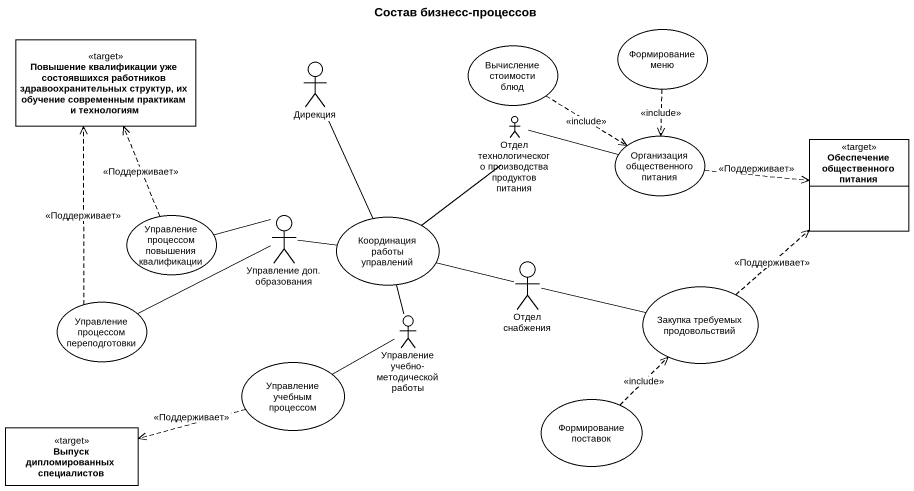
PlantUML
@startuml
title Состав бизнесс-процессов
allowmixing
hide circle
hide empty members
usecase "Формирование меню" as Формирование_меню
class "Повышение квалификации уже состоявшихся работников здравоохранительных структур, их обучение современным практикам и технологиям" as Повышение_квалификации_уже <<target>>
actor Дирекция
usecase "Вычисление стоимости блюд" as Вычисление_стоимости_блюд
actor "Отдел технологического производства продуктов питания" as Отдел_технологического
usecase "Организация общественного питания" as Организация_общественного
class "Обеспечение общественного питания" as Обеспечение_общественного <<target>>
usecase "Управление процессом повышения квалификации" as Управление_процессом
actor "Управление доп. образования" as Управление_доп_образования
usecase "Координация работы управлений" as Координация_работы
actor "Отдел снабжения" as Отдел_снабжения
usecase "Управление процессом переподготовки" as Управление_процессом_2
usecase "Закупка требуемых продовольствий" as Закупка_требуемых
actor "Управление учебно-методической работы" as Управление_учебно
usecase "Управление учебным процессом" as Управление_учебным_процессом
usecase "Формирование поставок" as Формирование_поставок
class "Выпуск дипломированных специалистов" as Выпуск_дипломированных <<target>>
Формирование_меню ..> Организация_общественного : <<include>>
Вычисление_стоимости_блюд ..> Организация_общественного : <<include>>
Отдел_технологического -right- Организация_общественного
Организация_общественного .right.> Обеспечение_общественного : <<Поддерживает>>
Управление_процессом .up.> Повышение_квалификации_уже : <<Поддерживает>>
Управление_доп_образования -left- Управление_процессом
Управление_доп_образования -left- Управление_процессом_2
Координация_работы -up- Дирекция
Координация_работы -up- Отдел_технологического
Координация_работы -left- Управление_доп_образования
Координация_работы -right- Отдел_снабжения
Координация_работы -- Управление_учебно
Отдел_снабжения -right- Закупка_требуемых
Управление_процессом_2 .up.> Повышение_квалификации_уже : <<Поддерживает>>
Закупка_требуемых .up.> Обеспечение_общественного : <<Поддерживает>>
Управление_учебно -left- Управление_учебным_процессом
Управление_учебным_процессом .left.> Выпуск_дипломированных : <<Поддерживает>>
Формирование_поставок .up.> Закупка_требуемых : <<include>>
@enduml
